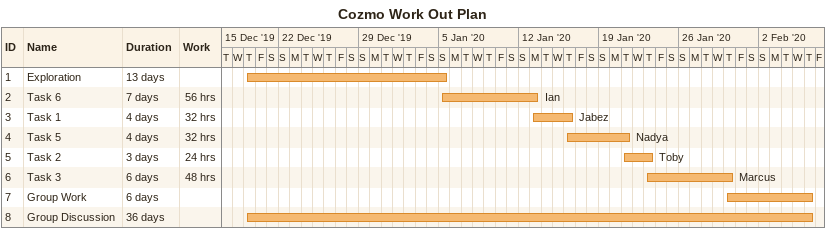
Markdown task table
Cozmo Work Out Plan

| ID | Task | Duration | Start | Finish | Resources | Work (h) |
|---|---|---|---|---|---|---|
| 1 | Exploration | 13d | 2019-12-19 | 2020-01-05 |  |  |
| 2 | Task 6 | 7d | 2020-01-05 | 2020-01-13 | Ian | 56 |
| 3 | Task 1 | 4d | 2020-01-13 | 2020-01-16 | Jabez | 32 |
| 4 | Task 5 | 4d | 2020-01-16 | 2020-01-21 | Nadya | 32 |
| 5 | Task 2 | 3d | 2020-01-21 | 2020-01-23 | Toby | 24 |
| 6 | Task 3 | 6d | 2020-01-23 | 2020-01-30 | Marcus | 48 |
| 7 | Group Work | 6d | 2020-01-30 | 2020-02-06 |  |  |
| 8 | Group Discussion | 36d | 2019-12-19 | 2020-02-06 |  |  |
